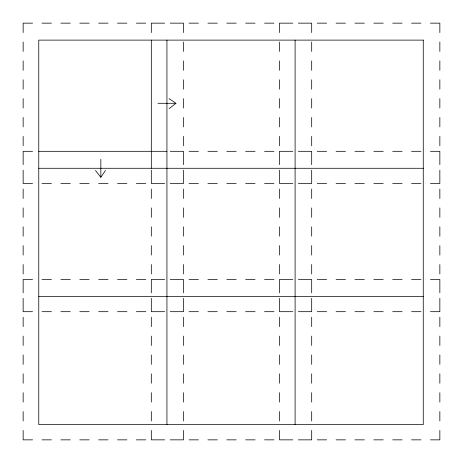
<?xml version="1.0" encoding="UTF-8"?>
<svg xmlns="http://www.w3.org/2000/svg" width="463" height="463" viewBox="0 0 463 463"><rect width="100%" height="100%" fill="white"/><g stroke="black" fill="none" stroke-linecap="round" stroke-linejoin="round"><path stroke-width="0.69" d="M95.476 170.477L100.841 177.277L105.477 170.477M169.134 108.666L175.934 103.295L169.134 98.665M32.584 23.15L23.15 23.15L23.15 32.584M42.017 23.15L51.451 23.15M60.885 23.15L70.318 23.15M79.752 23.15L89.185 23.15M98.619 23.15L108.053 23.15M117.486 23.15L126.92 23.15M136.353 23.15L145.787 23.15M164.654 23.15L151.314 23.15L151.314 32.584M170.181 23.15L183.522 23.15L183.522 32.584M189.049 23.15L198.482 23.15M207.916 23.15L217.35 23.15M226.783 23.15L236.217 23.15M245.65 23.15L255.084 23.15M264.518 23.15L273.951 23.15M292.819 23.15L279.478 23.15L279.478 32.584M298.346 23.15L311.686 23.15L311.686 32.584M317.213 23.15L326.647 23.15M336.08 23.15L345.514 23.15M354.947 23.15L364.381 23.15M373.815 23.15L383.248 23.15M392.682 23.15L402.115 23.15M411.549 23.15L420.983 23.15M430.416 23.15L439.85 23.15L439.85 32.584M157.935 103.295L175.934 103.295M32.584 151.314L23.15 151.314L23.15 164.654M38.77 151.314L166.935 151.314M170.181 151.314L183.522 151.314L183.522 164.654M189.049 151.314L198.482 151.314M207.916 151.314L217.35 151.314M226.783 151.314L236.217 151.314M245.65 151.314L255.084 151.314M264.518 151.314L273.951 151.314M292.819 151.314L279.478 151.314L279.478 164.654M298.346 151.314L311.686 151.314L311.686 164.654M317.213 151.314L326.647 151.314M336.08 151.314L345.514 151.314M354.947 151.314L364.381 151.314M373.815 151.314L383.248 151.314M392.682 151.314L402.115 151.314M411.549 151.314L420.983 151.314M430.416 151.314L439.85 151.314L439.85 164.654M38.77 168.277L423.263 168.277M32.584 183.522L23.15 183.522L23.15 170.181M42.017 183.522L51.451 183.522M60.885 183.522L70.318 183.522M79.752 183.522L89.185 183.522M98.619 183.522L108.053 183.522M117.486 183.522L126.92 183.522M136.353 183.522L145.787 183.522M164.654 183.522L151.314 183.522L151.314 170.181M170.181 183.522L183.522 183.522L183.522 170.181M189.049 183.522L198.482 183.522M207.916 183.522L217.35 183.522M226.783 183.522L236.217 183.522M245.65 183.522L255.084 183.522M264.518 183.522L273.951 183.522M292.819 183.522L279.478 183.522L279.478 170.181M298.346 183.522L311.686 183.522L311.686 170.181M317.213 183.522L326.647 183.522M336.08 183.522L345.514 183.522M354.947 183.522L364.381 183.522M373.815 183.522L383.248 183.522M392.682 183.522L402.115 183.522M411.549 183.522L420.983 183.522M430.416 183.522L439.85 183.522L439.85 170.181M32.584 279.478L23.15 279.478L23.15 292.819M42.017 279.478L51.451 279.478M60.885 279.478L70.318 279.478M79.752 279.478L89.185 279.478M98.619 279.478L108.053 279.478M117.486 279.478L126.92 279.478M136.353 279.478L145.787 279.478M164.654 279.478L151.314 279.478L151.314 292.819M170.181 279.478L183.522 279.478L183.522 292.819M189.049 279.478L198.482 279.478M207.916 279.478L217.35 279.478M226.783 279.478L236.217 279.478M245.65 279.478L255.084 279.478M264.518 279.478L273.951 279.478M292.819 279.478L279.478 279.478L279.478 292.819M298.346 279.478L311.686 279.478L311.686 292.819M317.213 279.478L326.647 279.478M336.08 279.478L345.514 279.478M354.947 279.478L364.381 279.478M373.815 279.478L383.248 279.478M392.682 279.478L402.115 279.478M411.549 279.478L420.983 279.478M430.416 279.478L439.85 279.478L439.85 292.819M38.77 296.442L423.263 296.442M32.584 311.686L23.15 311.686L23.15 298.346M42.017 311.686L51.451 311.686M60.885 311.686L70.318 311.686M79.752 311.686L89.185 311.686M98.619 311.686L108.053 311.686M117.486 311.686L126.92 311.686M136.353 311.686L145.787 311.686M164.654 311.686L151.314 311.686L151.314 298.346M170.181 311.686L183.522 311.686L183.522 298.346M189.049 311.686L198.482 311.686M207.916 311.686L217.35 311.686M226.783 311.686L236.217 311.686M245.65 311.686L255.084 311.686M264.518 311.686L273.951 311.686M292.819 311.686L279.478 311.686L279.478 298.346M298.346 311.686L311.686 311.686L311.686 298.346M317.213 311.686L326.647 311.686M336.08 311.686L345.514 311.686M354.947 311.686L364.381 311.686M373.815 311.686L383.248 311.686M392.682 311.686L402.115 311.686M411.549 311.686L420.983 311.686M430.416 311.686L439.85 311.686L439.85 298.346M32.584 439.85L23.15 439.85L23.15 430.416M42.017 439.85L51.451 439.85M60.885 439.85L70.318 439.85M79.752 439.85L89.185 439.85M98.619 439.85L108.053 439.85M117.486 439.85L126.92 439.85M136.353 439.85L145.787 439.85M164.654 439.85L151.314 439.85L151.314 430.416M170.181 439.85L183.522 439.85L183.522 430.416M189.049 439.85L198.482 439.85M207.916 439.85L217.35 439.85M226.783 439.85L236.217 439.85M245.65 439.85L255.084 439.85M264.518 439.85L273.951 439.85M292.819 439.85L279.478 439.85L279.478 430.416M298.346 439.85L311.686 439.85L311.686 430.416M317.213 439.85L326.647 439.85M336.08 439.85L345.514 439.85M354.947 439.85L364.381 439.85M373.815 439.85L383.248 439.85M392.682 439.85L402.115 439.85M411.549 439.85L420.983 439.85M430.416 439.85L439.85 439.85L439.85 430.416M439.85 42.017L439.85 51.451M439.85 60.885L439.85 70.318M439.85 79.752L439.85 89.185M439.85 98.619L439.85 108.053M439.85 117.486L439.85 126.92M439.85 136.353L439.85 145.787M439.85 189.049L439.85 198.482M439.85 207.916L439.85 217.35M439.85 226.783L439.85 236.217M439.85 245.65L439.85 255.084M439.85 264.518L439.85 273.951M439.85 317.213L439.85 326.647M439.85 336.08L439.85 345.514M439.85 354.947L439.85 364.381M439.85 373.815L439.85 383.248M439.85 392.682L439.85 402.115M439.85 411.549L439.85 420.983M311.686 42.017L311.686 51.451M311.686 60.885L311.686 70.318M311.686 79.752L311.686 89.185M311.686 98.619L311.686 108.053M311.686 117.486L311.686 126.92M311.686 136.353L311.686 145.787M311.686 189.049L311.686 198.482M311.686 207.916L311.686 217.35M311.686 226.783L311.686 236.217M311.686 245.65L311.686 255.084M311.686 264.518L311.686 273.951M311.686 317.213L311.686 326.647M311.686 336.08L311.686 345.514M311.686 354.947L311.686 364.381M311.686 373.815L311.686 383.248M311.686 392.682L311.686 402.115M311.686 411.549L311.686 420.983M295.099 40.113L295.099 424.606M279.478 42.017L279.478 51.451M279.478 60.885L279.478 70.318M279.478 79.752L279.478 89.185M279.478 98.619L279.478 108.053M279.478 117.486L279.478 126.92M279.478 136.353L279.478 145.787M279.478 189.049L279.478 198.482M279.478 207.916L279.478 217.35M279.478 226.783L279.478 236.217M279.478 245.65L279.478 255.084M279.478 264.518L279.478 273.951M279.478 317.213L279.478 326.647M279.478 336.08L279.478 345.514M279.478 354.947L279.478 364.381M279.478 373.815L279.478 383.248M279.478 392.682L279.478 402.115M279.478 411.549L279.478 420.983M183.522 42.017L183.522 51.451M183.522 60.885L183.522 70.318M183.522 79.752L183.522 89.185M183.522 98.619L183.522 108.053M183.522 117.486L183.522 126.92M183.522 136.353L183.522 145.787M183.522 189.049L183.522 198.482M183.522 207.916L183.522 217.35M183.522 226.783L183.522 236.217M183.522 245.65L183.522 255.084M183.522 264.518L183.522 273.951M183.522 317.213L183.522 326.647M183.522 336.08L183.522 345.514M183.522 354.947L183.522 364.381M183.522 373.815L183.522 383.248M183.522 392.682L183.522 402.115M183.522 411.549L183.522 420.983M166.935 40.113L166.935 424.606M151.314 40.113L151.314 168.277M151.314 189.049L151.314 198.482M151.314 207.916L151.314 217.35M151.314 226.783L151.314 236.217M151.314 245.65L151.314 255.084M151.314 264.518L151.314 273.951M151.314 317.213L151.314 326.647M151.314 336.08L151.314 345.514M151.314 354.947L151.314 364.381M151.314 373.815L151.314 383.248M151.314 392.682L151.314 402.115M151.314 411.549L151.314 420.983M100.841 159.278L100.841 177.277M23.15 42.017L23.15 51.451M23.15 60.885L23.15 70.318M23.15 79.752L23.15 89.185M23.15 98.619L23.15 108.053M23.15 117.486L23.15 126.92M23.15 136.353L23.15 145.787M23.15 189.049L23.15 198.482M23.15 207.916L23.15 217.35M23.15 226.783L23.15 236.217M23.15 245.65L23.15 255.084M23.15 264.518L23.15 273.951M23.15 317.213L23.15 326.647M23.15 336.08L23.15 345.514M23.15 354.947L23.15 364.381M23.15 373.815L23.15 383.248M23.15 392.682L23.15 402.115M23.15 411.549L23.15 420.983M423.263 40.113L38.77 40.113L38.77 424.606L423.263 424.606L423.263 40.113"/></g></svg>
